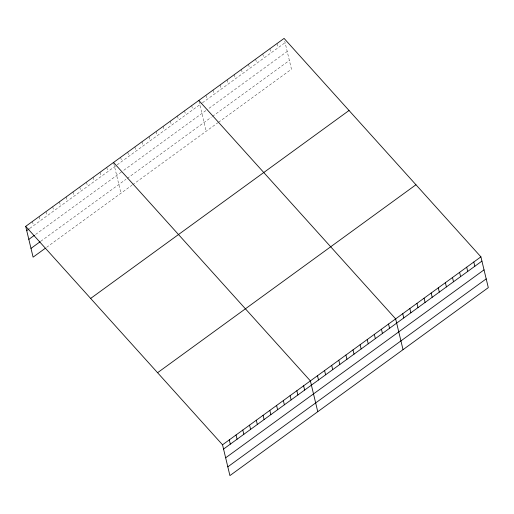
<?xml version="1.0" encoding="UTF-8"?>
<svg xmlns="http://www.w3.org/2000/svg" width="514" height="514" viewBox="0 0 514 514"><rect width="100%" height="100%" fill="white"/><g stroke="black" fill="none" stroke-linecap="round" stroke-linejoin="round"><path stroke-width="0.39" stroke-dasharray="2.57 1.93" d="M29.793 228.383L116.511 165.302M117.153 164.833L201.771 103.275M202.42 102.806L285.103 42.662M35.582 234.461L122.486 171.239M123.778 170.301L207.752 109.219M209.044 108.274L287.204 51.419M40.818 241.246L125.943 179.328M127.234 178.384L211.209 117.301M212.5 116.363L289.369 60.446M46.607 247.324L131.925 185.265M132.567 184.796L217.833 122.769M218.482 122.3L291.47 69.204L284.762 41.242M276.975 43.574L277.997 47.834M269.869 48.74L270.891 53M262.763 53.912L263.785 58.172M255.657 59.078L256.679 63.338M248.551 64.25L249.573 68.51M241.445 69.416L242.467 73.675M234.339 74.588L235.361 78.841M227.233 79.754L228.255 84.013M220.127 84.926L221.155 89.179M213.027 90.091L214.049 94.351M205.921 95.263L206.943 99.517M198.982 101.142L206.21 131.231M191.709 105.601L192.731 109.855M184.603 110.767L185.625 115.027M177.497 115.939L178.519 120.192M170.391 121.105L171.413 125.365M163.285 126.277L164.307 130.53M156.179 131.443L157.2 135.702M149.073 136.608L150.101 140.868M141.973 141.78L142.995 146.04M134.867 146.946L135.889 151.206M127.761 152.118L128.783 156.378M120.655 157.284L121.677 161.544M113.716 163.163L120.944 193.251M106.79 167.371L107.811 171.631M100.031 172.286L101.059 176.546M93.278 177.202L94.3 181.461M86.519 182.117L87.541 186.376M79.76 187.032L80.782 191.292M73.001 191.947L74.022 196.207M66.248 196.862L67.27 201.122M59.489 201.784L60.511 206.037M52.73 206.699L53.752 210.952M45.971 211.614L46.992 215.867M39.218 216.529L40.24 220.782M32.459 221.444L33.481 225.704"/><path stroke-width="0.77" d="M25.7 226.359L284.081 38.409L480.905 256.846L488.3 287.641L229.919 475.591L222.53 444.796L25.7 226.359L33.095 257.154L45.38 248.217M26.722 230.619L29.182 228.826M28.823 239.376L34.354 235.354M30.994 248.397L40.208 241.696M90.65 298.441L349.032 110.491M157.573 372.714L415.954 184.757M222.53 444.796L480.905 256.846M223.551 449.056L481.926 261.099M225.652 457.813L484.034 269.856M227.818 466.834L486.199 278.884M198.815 100.429L395.639 318.866L403.034 349.668M113.549 162.456L310.379 380.893L317.768 411.688M473.799 262.012L474.82 266.271M466.693 267.184L467.721 271.437M459.593 272.349L460.615 276.609M452.487 277.521L453.509 281.775M445.381 282.687L446.403 286.947M438.275 287.853L439.297 292.113M431.169 293.025L432.19 297.285M424.063 298.191L425.084 302.45M416.957 303.363L417.978 307.623M409.851 308.528L410.872 312.788M402.745 313.701L403.766 317.954M388.539 324.038L389.561 328.292M381.433 329.204L382.455 333.464M374.327 334.376L375.349 338.63M367.221 339.542L368.242 343.802M360.115 344.714L361.136 348.967M353.009 349.88L354.03 354.14M345.903 355.052L346.924 359.305M338.797 360.218L339.818 364.477M331.691 365.39L332.712 369.643M324.585 370.555L325.613 374.815M317.485 375.721L318.507 379.981M303.62 385.808L304.641 390.068M296.861 390.724L297.882 394.983M290.102 395.639L291.123 399.898M283.349 400.554L284.37 404.814M276.59 405.469L277.611 409.729M269.831 410.384L270.852 414.644M263.072 415.306L264.093 419.559M256.313 420.221L257.341 424.474M249.56 425.136L250.581 429.389M242.801 430.051L243.822 434.311M236.042 434.966L237.063 439.226M229.283 439.881L230.311 444.141"/></g></svg>
